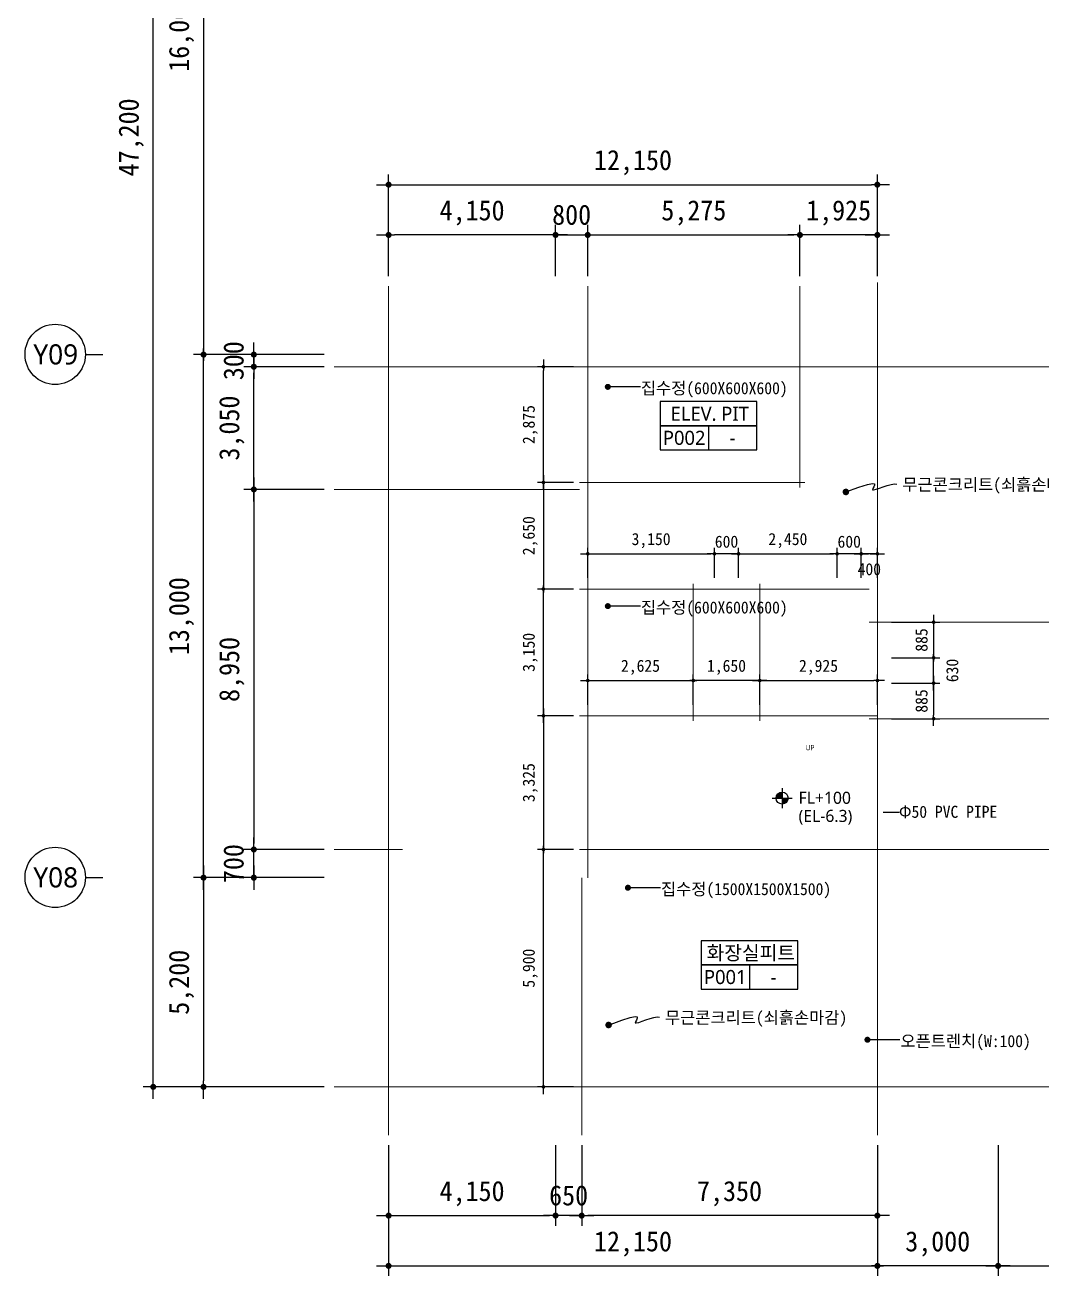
# Model space of a CAD drawing. Header units: inches. Extents: x 3675 to 732988, y -33059 to 70575.
# Drawn here: x 3675 to 28955, y 8388 to 39481 of the extents above; entities that cross this region are included whole.
import ezdxf
from ezdxf.enums import TextEntityAlignment as Align

# ---------------------------------------------------------------- set-up
doc = ezdxf.new("R2010")
doc.units = ezdxf.units.IN
doc.header["$MEASUREMENT"] = 0
doc.linetypes.add('CEN', pattern=[62, 60, -1, 0, -1])
doc.layers.get('0').update_dxf_attribs({"linetype": 'CONTINUOUS'})
for name, color, linetype, lineweight in [('A-AXIS-BUBL', 7, 'CONTINUOUS', 25), ('A-AXIS-LINE', 1, 'CEN', 15), ('A-DIMS', 7, 'CONTINUOUS', 25), ('A-MKXS-LEAD', 7, 'CONTINUOUS', 25), ('A-MKXS-TEXT1', 3, 'CONTINUOUS', 25), ('A-MKXX-NAME', 3, 'CONTINUOUS', 25), ('A-MKXX-SYMB', 7, 'CONTINUOUS', 25), ('A-XXXX-SYMB', 7, 'CONTINUOUS', 25), ('A-XXXX-TXT2', 3, 'CONTINUOUS', 25)]:
    doc.layers.add(name, color=color, linetype=linetype, lineweight=lineweight)
doc.styles.add('HY울릉도L', font='H2GTRE.TTF')
doc.styles.add('돋움', font='')
doc.styles.add('돋움체', font='')
doc.styles.add('맑은고딕', font='malgun.ttf')
doc.styles.get('돋움').set_extended_font_data('DotumChe')
doc.styles.get('돋움체').set_extended_font_data('DotumChe')
doc.dimstyles.new('CDIM', dxfattribs={"dimtxt": 2, "dimasz": 0.6, "dimexe": 1, "dimexo": 1, "dimgap": 1, "dimtad": 1, "dimdec": 0, "dimrnd": 0.5, "dimzin": 0, "dimdsep": 32, "dimlunit": 6, "dimtxsty": 'HY울릉도L', "dimblk1": '_CIDOT', "dimblk2": '_CIDOT', "dimsah": 1, "dimcen": 4.5, "dimclrd": 2, "dimclre": 2, "dimclrt": 7, "dimadec": 0, "dimazin": 0, "dimtfac": 1, "dimtdec": 0, "dimtix": 1, "dimtmove": 2, "dimatfit": 1, "dimldrblk": '_CIDOT', "dimfxl": 1, "dimtolj": 1, "dimtzin": 0, "dimlwd": -1, "dimarcsym": 0})

# ---------------------------------------------------------------- blocks, each defined once
blk = doc.blocks.new('_CIDOT')
at = {"color": 0, "linetype": 'ByBlock'}
blk.add_line((2, 0), (-1, 0), dxfattribs=at)
at = {"color": 0, "linetype": 'ByBlock', "const_width": 0.5}
blk.add_lwpolyline([(-0.25, 0, 1), (0.25, 0, 1)], format="xyb", close=True, dxfattribs=at)
blk = doc.blocks.new('*D31')
at = {"layer": 'A-DIMS', "lineweight": -2, "transparency": 16777216}
for p, q in [((11113, 47288), (7863, 47288)), ((11113, 31288), (7863, 31288))]:
    blk.add_line(p, q, dxfattribs=at)
at = {"layer": 'A-DIMS', "transparency": 16777216}
blk.add_line((8113, 47138), (8113, 31438), dxfattribs=at)
at = {"layer": 'A-DIMS', "transparency": 16777216, "xscale": 150, "yscale": 150, "zscale": 150}
for p, rotation in [((8113, 47288), 90), ((8113, 31288), 270)]:
    blk.add_blockref('_CIDOT', p, dxfattribs=dict(at, rotation=rotation))
at = {"layer": 'A-DIMS', "color": 3, "transparency": 16777216, "insert": (7565, 39288), "char_height": 500, "attachment_point": 5, "rotation": 90, "style": '돋움체'}
blk.add_mtext('\\A1;16,000', dxfattribs=at)
blk = doc.blocks.new('*D33')
at = {"layer": 'A-DIMS', "lineweight": -2, "transparency": 16777216}
for p, q in [((11113, 31288), (7863, 31288)), ((11113, 18288), (7863, 18288))]:
    blk.add_line(p, q, dxfattribs=at)
at = {"layer": 'A-DIMS', "transparency": 16777216}
blk.add_line((8113, 18438), (8113, 31138), dxfattribs=at)
at = {"layer": 'A-DIMS', "transparency": 16777216, "xscale": 150, "yscale": 150, "zscale": 150}
for p, rotation in [((8113, 31288), 90), ((8113, 18288), 270)]:
    blk.add_blockref('_CIDOT', p, dxfattribs=dict(at, rotation=rotation))
at = {"layer": 'A-DIMS', "color": 3, "transparency": 16777216, "insert": (7565, 24788), "char_height": 500, "attachment_point": 5, "rotation": 90, "style": '돋움체'}
blk.add_mtext('\\A1;13,000', dxfattribs=at)
blk = doc.blocks.new('*D54')
at = {"layer": 'A-DIMS', "lineweight": -2, "transparency": 16777216}
for p, q in [((17663, 33238), (17663, 34513)), ((22938, 33238), (22938, 34513))]:
    blk.add_line(p, q, dxfattribs=at)
at = {"layer": 'A-DIMS', "transparency": 16777216}
blk.add_line((17813, 34263), (22788, 34263), dxfattribs=at)
at = {"layer": 'A-DIMS', "transparency": 16777216, "xscale": 150, "yscale": 150, "zscale": 150, "rotation": 180}
blk.add_blockref('_CIDOT', (17663, 34263), dxfattribs=at)
at = {"layer": 'A-DIMS', "transparency": 16777216, "xscale": 150, "yscale": 150, "zscale": 150}
blk.add_blockref('_CIDOT', (22938, 34263), dxfattribs=at)
at = {"layer": 'A-DIMS', "color": 3, "transparency": 16777216, "insert": (20300, 34811), "char_height": 500, "attachment_point": 5, "style": '돋움체'}
blk.add_mtext('\\A1;5,275', dxfattribs=at)
blk = doc.blocks.new('*D55')
at = {"layer": 'A-DIMS', "transparency": 16777216}
for p, q in [((16713, 34263), (16563, 34263)), ((16863, 34263), (17663, 34263)), ((17813, 34263), (17963, 34263))]:
    blk.add_line(p, q, dxfattribs=at)
at = {"layer": 'A-DIMS', "lineweight": -2, "transparency": 16777216}
for p, q in [((16863, 33238), (16863, 34513)), ((17663, 33238), (17663, 34513))]:
    blk.add_line(p, q, dxfattribs=at)
at = {"layer": 'A-DIMS', "transparency": 16777216, "xscale": 150, "yscale": 150, "zscale": 150}
blk.add_blockref('_CIDOT', (16863, 34263), dxfattribs=at)
at = {"layer": 'A-DIMS', "transparency": 16777216, "xscale": 150, "yscale": 150, "zscale": 150, "rotation": 180}
blk.add_blockref('_CIDOT', (17663, 34263), dxfattribs=at)
at = {"layer": 'A-DIMS', "color": 3, "transparency": 16777216, "insert": (17263, 34763), "char_height": 500, "attachment_point": 5, "style": '돋움체'}
blk.add_mtext('\\A1;800', dxfattribs=at)
blk = doc.blocks.new('*D56')
at = {"layer": 'A-DIMS', "transparency": 16777216}
for p, q in [((9363, 19138), (9363, 19288)), ((9363, 18288), (9363, 18988)), ((9363, 18138), (9363, 17988))]:
    blk.add_line(p, q, dxfattribs=at)
at = {"layer": 'A-DIMS', "lineweight": -2, "transparency": 16777216}
for p, q in [((11113, 18988), (9113, 18988)), ((11113, 18288), (9113, 18288))]:
    blk.add_line(p, q, dxfattribs=at)
at = {"layer": 'A-DIMS', "transparency": 16777216, "xscale": 150, "yscale": 150, "zscale": 150}
for p, rotation in [((9363, 18988), 270), ((9363, 18288), 90)]:
    blk.add_blockref('_CIDOT', p, dxfattribs=dict(at, rotation=rotation))
at = {"layer": 'A-DIMS', "color": 3, "transparency": 16777216, "insert": (8862, 18638), "char_height": 500, "attachment_point": 5, "rotation": 90, "style": '돋움체'}
blk.add_mtext('\\A1;700', dxfattribs=at)
blk = doc.blocks.new('*D57')
at = {"layer": 'A-DIMS', "lineweight": -2, "transparency": 16777216}
for p, q in [((12713, 33238), (12713, 34513)), ((16863, 33238), (16863, 34513))]:
    blk.add_line(p, q, dxfattribs=at)
at = {"layer": 'A-DIMS', "transparency": 16777216}
blk.add_line((16713, 34263), (12863, 34263), dxfattribs=at)
at = {"layer": 'A-DIMS', "transparency": 16777216, "xscale": 150, "yscale": 150, "zscale": 150, "rotation": 180}
blk.add_blockref('_CIDOT', (12713, 34263), dxfattribs=at)
at = {"layer": 'A-DIMS', "transparency": 16777216, "xscale": 150, "yscale": 150, "zscale": 150}
blk.add_blockref('_CIDOT', (16863, 34263), dxfattribs=at)
at = {"layer": 'A-DIMS', "color": 3, "transparency": 16777216, "insert": (14788, 34811), "char_height": 500, "attachment_point": 5, "style": '돋움체'}
blk.add_mtext('\\A1;4,150', dxfattribs=at)
blk = doc.blocks.new('*D58')
at = {"layer": 'A-DIMS', "transparency": 16777216}
for p, q in [((22788, 34263), (22638, 34263)), ((24863, 34263), (22938, 34263)), ((25013, 34263), (25163, 34263))]:
    blk.add_line(p, q, dxfattribs=at)
at = {"layer": 'A-DIMS', "lineweight": -2, "transparency": 16777216}
for p, q in [((22938, 33238), (22938, 34513)), ((24863, 33238), (24863, 34513))]:
    blk.add_line(p, q, dxfattribs=at)
at = {"layer": 'A-DIMS', "transparency": 16777216, "xscale": 150, "yscale": 150, "zscale": 150}
blk.add_blockref('_CIDOT', (22938, 34263), dxfattribs=at)
at = {"layer": 'A-DIMS', "transparency": 16777216, "xscale": 150, "yscale": 150, "zscale": 150, "rotation": 180}
blk.add_blockref('_CIDOT', (24863, 34263), dxfattribs=at)
at = {"layer": 'A-DIMS', "color": 3, "transparency": 16777216, "insert": (23900, 34811), "char_height": 500, "attachment_point": 5, "style": '돋움체'}
blk.add_mtext('\\A1;1,925', dxfattribs=at)
blk = doc.blocks.new('*D59')
at = {"layer": 'A-DIMS', "lineweight": -2, "transparency": 16777216}
for p, q in [((11113, 18288), (7863, 18288)), ((11113, 13088), (7863, 13088))]:
    blk.add_line(p, q, dxfattribs=at)
at = {"layer": 'A-DIMS', "transparency": 16777216}
blk.add_line((8113, 18138), (8113, 13238), dxfattribs=at)
at = {"layer": 'A-DIMS', "transparency": 16777216, "xscale": 150, "yscale": 150, "zscale": 150}
for p, rotation in [((8113, 18288), 90), ((8113, 13088), 270)]:
    blk.add_blockref('_CIDOT', p, dxfattribs=dict(at, rotation=rotation))
at = {"layer": 'A-DIMS', "color": 3, "transparency": 16777216, "insert": (7565, 15688), "char_height": 500, "attachment_point": 5, "rotation": 90, "style": '돋움체'}
blk.add_mtext('\\A1;5,200', dxfattribs=at)
blk = doc.blocks.new('*D60')
at = {"layer": 'A-DIMS', "lineweight": -2, "transparency": 16777216}
for p, q in [((11113, 27938), (9113, 27938)), ((11113, 18988), (9113, 18988))]:
    blk.add_line(p, q, dxfattribs=at)
at = {"layer": 'A-DIMS', "transparency": 16777216}
blk.add_line((9363, 27788), (9363, 19138), dxfattribs=at)
at = {"layer": 'A-DIMS', "transparency": 16777216, "xscale": 150, "yscale": 150, "zscale": 150}
for p, rotation in [((9363, 27938), 90), ((9363, 18988), 270)]:
    blk.add_blockref('_CIDOT', p, dxfattribs=dict(at, rotation=rotation))
at = {"layer": 'A-DIMS', "color": 3, "transparency": 16777216, "insert": (8815, 23463), "char_height": 500, "attachment_point": 5, "rotation": 90, "style": '돋움체'}
blk.add_mtext('\\A1;8,950', dxfattribs=at)
blk = doc.blocks.new('*D61')
at = {"layer": 'A-DIMS', "lineweight": -2, "transparency": 16777216}
for p, q in [((11113, 30988), (9113, 30988)), ((11113, 27938), (9113, 27938))]:
    blk.add_line(p, q, dxfattribs=at)
at = {"layer": 'A-DIMS', "transparency": 16777216}
blk.add_line((9363, 28088), (9363, 30838), dxfattribs=at)
at = {"layer": 'A-DIMS', "transparency": 16777216, "xscale": 150, "yscale": 150, "zscale": 150}
for p, rotation in [((9363, 30988), 90), ((9363, 27938), 270)]:
    blk.add_blockref('_CIDOT', p, dxfattribs=dict(at, rotation=rotation))
at = {"layer": 'A-DIMS', "color": 3, "transparency": 16777216, "insert": (8815, 29463), "char_height": 500, "attachment_point": 5, "rotation": 90, "style": '돋움체'}
blk.add_mtext('\\A1;3,050', dxfattribs=at)
blk = doc.blocks.new('*D62')
at = {"layer": 'A-DIMS', "transparency": 16777216}
for p, q in [((9363, 31438), (9363, 31588)), ((9363, 31288), (9363, 30988)), ((9363, 30838), (9363, 30688))]:
    blk.add_line(p, q, dxfattribs=at)
at = {"layer": 'A-DIMS', "lineweight": -2, "transparency": 16777216}
for p, q in [((11113, 31288), (9113, 31288)), ((11113, 30988), (9113, 30988))]:
    blk.add_line(p, q, dxfattribs=at)
at = {"layer": 'A-DIMS', "transparency": 16777216, "xscale": 150, "yscale": 150, "zscale": 150}
for p, rotation in [((9363, 31288), 270), ((9363, 30988), 90)]:
    blk.add_blockref('_CIDOT', p, dxfattribs=dict(at, rotation=rotation))
at = {"layer": 'A-DIMS', "color": 3, "transparency": 16777216, "insert": (8862, 31138), "char_height": 500, "attachment_point": 5, "rotation": 90, "style": '돋움체'}
blk.add_mtext('\\A1;300', dxfattribs=at)
blk = doc.blocks.new('*D69')
at = {"layer": 'A-DIMS', "lineweight": -2, "transparency": 16777216}
for p, q in [((16863, 11638), (16863, 9638)), ((17513, 11638), (17513, 9638))]:
    blk.add_line(p, q, dxfattribs=at)
at = {"layer": 'A-DIMS', "transparency": 16777216}
for p, q in [((16713, 9888), (16563, 9888)), ((17513, 9888), (16863, 9888)), ((17663, 9888), (17813, 9888))]:
    blk.add_line(p, q, dxfattribs=at)
at = {"layer": 'A-DIMS', "transparency": 16777216, "xscale": 150, "yscale": 150, "zscale": 150}
blk.add_blockref('_CIDOT', (16863, 9888), dxfattribs=at)
at = {"layer": 'A-DIMS', "transparency": 16777216, "xscale": 150, "yscale": 150, "zscale": 150, "rotation": 180}
blk.add_blockref('_CIDOT', (17513, 9888), dxfattribs=at)
at = {"layer": 'A-DIMS', "color": 3, "transparency": 16777216, "insert": (17188, 10388), "char_height": 500, "attachment_point": 5, "style": '돋움체'}
blk.add_mtext('\\A1;650', dxfattribs=at)
blk = doc.blocks.new('*D70')
at = {"layer": 'A-DIMS', "lineweight": -2, "transparency": 16777216}
for p, q in [((17513, 11638), (17513, 9638)), ((24863, 11638), (24863, 9638))]:
    blk.add_line(p, q, dxfattribs=at)
at = {"layer": 'A-DIMS', "transparency": 16777216}
blk.add_line((24713, 9888), (17663, 9888), dxfattribs=at)
at = {"layer": 'A-DIMS', "transparency": 16777216, "xscale": 150, "yscale": 150, "zscale": 150, "rotation": 180}
blk.add_blockref('_CIDOT', (17513, 9888), dxfattribs=at)
at = {"layer": 'A-DIMS', "transparency": 16777216, "xscale": 150, "yscale": 150, "zscale": 150}
blk.add_blockref('_CIDOT', (24863, 9888), dxfattribs=at)
at = {"layer": 'A-DIMS', "color": 3, "transparency": 16777216, "insert": (21188, 10435), "char_height": 500, "attachment_point": 5, "style": '돋움체'}
blk.add_mtext('\\A1;7,350', dxfattribs=at)
blk = doc.blocks.new('*D71')
at = {"layer": 'A-DIMS', "lineweight": -2, "transparency": 16777216}
for p, q in [((12713, 11638), (12713, 9638)), ((16863, 11638), (16863, 9638))]:
    blk.add_line(p, q, dxfattribs=at)
at = {"layer": 'A-DIMS', "transparency": 16777216}
blk.add_line((12863, 9888), (16713, 9888), dxfattribs=at)
at = {"layer": 'A-DIMS', "transparency": 16777216, "xscale": 150, "yscale": 150, "zscale": 150, "rotation": 180}
blk.add_blockref('_CIDOT', (12713, 9888), dxfattribs=at)
at = {"layer": 'A-DIMS', "transparency": 16777216, "xscale": 150, "yscale": 150, "zscale": 150}
blk.add_blockref('_CIDOT', (16863, 9888), dxfattribs=at)
at = {"layer": 'A-DIMS', "color": 3, "transparency": 16777216, "insert": (14788, 10435), "char_height": 500, "attachment_point": 5, "style": '돋움체'}
blk.add_mtext('\\A1;4,150', dxfattribs=at)
blk = doc.blocks.new('*D72')
at = {"layer": 'A-DIMS', "lineweight": -2, "transparency": 16777216}
for p, q in [((11113, 60288), (6613, 60288)), ((11113, 13088), (6613, 13088))]:
    blk.add_line(p, q, dxfattribs=at)
at = {"layer": 'A-DIMS', "transparency": 16777216}
blk.add_line((6863, 13238), (6863, 60138), dxfattribs=at)
at = {"layer": 'A-DIMS', "transparency": 16777216, "xscale": 150, "yscale": 150, "zscale": 150}
for p, rotation in [((6863, 60288), 90), ((6863, 13088), 270)]:
    blk.add_blockref('_CIDOT', p, dxfattribs=dict(at, rotation=rotation))
at = {"layer": 'A-DIMS', "color": 3, "transparency": 16777216, "insert": (6315, 36688), "char_height": 500, "attachment_point": 5, "rotation": 90, "style": '돋움체'}
blk.add_mtext('\\A1;47,200', dxfattribs=at)
blk = doc.blocks.new('*D78')
at = {"layer": 'A-DIMS', "lineweight": -2, "transparency": 16777216}
for p, q in [((25213, 23753), (26412, 23753)), ((25213, 23123), (26412, 23123))]:
    blk.add_line(p, q, dxfattribs=at)
at = {"layer": 'A-DIMS', "transparency": 16777216}
blk.add_line((26262, 23213), (26262, 23663), dxfattribs=at)
at = {"layer": 'A-DIMS', "transparency": 16777216, "xscale": 90, "yscale": 90, "zscale": 90}
for p, rotation in [((26262, 23753), 90), ((26262, 23123), 270)]:
    blk.add_blockref('_CIDOT', p, dxfattribs=dict(at, rotation=rotation))
at = {"layer": 'A-DIMS', "color": 3, "transparency": 16777216, "insert": (26727, 23438), "char_height": 300, "attachment_point": 5, "rotation": 90, "style": '돋움체'}
blk.add_mtext('\\A1;630', dxfattribs=at)
blk = doc.blocks.new('*D76')
at = {"layer": 'A-DIMS', "lineweight": -2, "transparency": 16777216}
for p, q in [((25213, 23123), (26412, 23123)), ((25212, 22238), (26412, 22238))]:
    blk.add_line(p, q, dxfattribs=at)
at = {"layer": 'A-DIMS', "transparency": 16777216}
blk.add_line((26262, 23033), (26262, 22328), dxfattribs=at)
at = {"layer": 'A-DIMS', "transparency": 16777216, "xscale": 90, "yscale": 90, "zscale": 90}
for p, rotation in [((26262, 23123), 90), ((26262, 22238), 270)]:
    blk.add_blockref('_CIDOT', p, dxfattribs=dict(at, rotation=rotation))
at = {"layer": 'A-DIMS', "color": 3, "transparency": 16777216, "insert": (25962, 22680), "char_height": 300, "attachment_point": 5, "rotation": 90, "style": '돋움체'}
blk.add_mtext('\\A1;885', dxfattribs=at)
blk = doc.blocks.new('*D77')
at = {"layer": 'A-DIMS', "lineweight": -2, "transparency": 16777216}
for p, q in [((25212, 24638), (26412, 24638)), ((25213, 23753), (26412, 23753))]:
    blk.add_line(p, q, dxfattribs=at)
at = {"layer": 'A-DIMS', "transparency": 16777216}
blk.add_line((26262, 24548), (26262, 23843), dxfattribs=at)
at = {"layer": 'A-DIMS', "transparency": 16777216, "xscale": 90, "yscale": 90, "zscale": 90}
for p, rotation in [((26262, 24638), 90), ((26262, 23753), 270)]:
    blk.add_blockref('_CIDOT', p, dxfattribs=dict(at, rotation=rotation))
at = {"layer": 'A-DIMS', "color": 3, "transparency": 16777216, "insert": (25962, 24195), "char_height": 300, "attachment_point": 5, "rotation": 90, "style": '돋움체'}
blk.add_mtext('\\A1;885', dxfattribs=at)
blk = doc.blocks.new('*D82')
at = {"layer": 'A-DIMS', "lineweight": -2, "transparency": 16777216}
for p, q in [((12713, 33238), (12713, 35763)), ((24863, 33238), (24863, 35763))]:
    blk.add_line(p, q, dxfattribs=at)
at = {"layer": 'A-DIMS', "transparency": 16777216}
blk.add_line((12863, 35513), (24713, 35513), dxfattribs=at)
at = {"layer": 'A-DIMS', "transparency": 16777216, "xscale": 150, "yscale": 150, "zscale": 150, "rotation": 180}
blk.add_blockref('_CIDOT', (12713, 35513), dxfattribs=at)
at = {"layer": 'A-DIMS', "transparency": 16777216, "xscale": 150, "yscale": 150, "zscale": 150}
blk.add_blockref('_CIDOT', (24863, 35513), dxfattribs=at)
at = {"layer": 'A-DIMS', "color": 3, "transparency": 16777216, "insert": (18788, 36061), "char_height": 500, "attachment_point": 5, "style": '돋움체'}
blk.add_mtext('\\A1;12,150', dxfattribs=at)
blk = doc.blocks.new('*D83')
at = {"layer": 'A-DIMS', "lineweight": -2, "transparency": 16777216}
for p, q in [((12713, 11638), (12713, 8388)), ((24863, 11638), (24863, 8388))]:
    blk.add_line(p, q, dxfattribs=at)
at = {"layer": 'A-DIMS', "transparency": 16777216}
blk.add_line((12863, 8638), (24713, 8638), dxfattribs=at)
at = {"layer": 'A-DIMS', "transparency": 16777216, "xscale": 150, "yscale": 150, "zscale": 150, "rotation": 180}
blk.add_blockref('_CIDOT', (12713, 8638), dxfattribs=at)
at = {"layer": 'A-DIMS', "transparency": 16777216, "xscale": 150, "yscale": 150, "zscale": 150}
blk.add_blockref('_CIDOT', (24863, 8638), dxfattribs=at)
at = {"layer": 'A-DIMS', "color": 3, "transparency": 16777216, "insert": (18788, 9185), "char_height": 500, "attachment_point": 5, "style": '돋움체'}
blk.add_mtext('\\A1;12,150', dxfattribs=at)
blk = doc.blocks.new('*D86')
at = {"layer": 'A-DIMS', "lineweight": -2, "transparency": 16777216}
for p, q in [((20813, 25737), (20813, 26488)), ((21413, 25737), (21413, 26488))]:
    blk.add_line(p, q, dxfattribs=at)
at = {"layer": 'A-DIMS', "transparency": 16777216}
for p, q in [((20723, 26338), (20633, 26338)), ((21413, 26338), (20813, 26338)), ((21503, 26338), (21593, 26338))]:
    blk.add_line(p, q, dxfattribs=at)
at = {"layer": 'A-DIMS', "transparency": 16777216, "xscale": 90, "yscale": 90, "zscale": 90}
blk.add_blockref('_CIDOT', (20813, 26338), dxfattribs=at)
at = {"layer": 'A-DIMS', "transparency": 16777216, "xscale": 90, "yscale": 90, "zscale": 90, "rotation": 180}
blk.add_blockref('_CIDOT', (21413, 26338), dxfattribs=at)
at = {"layer": 'A-DIMS', "color": 3, "transparency": 16777216, "insert": (21113, 26638), "char_height": 300, "attachment_point": 5, "style": '돋움체'}
blk.add_mtext('\\A1;600', dxfattribs=at)
blk = doc.blocks.new('*D87')
at = {"layer": 'A-DIMS', "lineweight": -2, "transparency": 16777216}
for p, q in [((21413, 25737), (21413, 26488)), ((23863, 25738), (23863, 26488))]:
    blk.add_line(p, q, dxfattribs=at)
at = {"layer": 'A-DIMS', "transparency": 16777216}
blk.add_line((21503, 26338), (23773, 26338), dxfattribs=at)
at = {"layer": 'A-DIMS', "transparency": 16777216, "xscale": 90, "yscale": 90, "zscale": 90, "rotation": 180}
blk.add_blockref('_CIDOT', (21413, 26338), dxfattribs=at)
at = {"layer": 'A-DIMS', "transparency": 16777216, "xscale": 90, "yscale": 90, "zscale": 90}
blk.add_blockref('_CIDOT', (23863, 26338), dxfattribs=at)
at = {"layer": 'A-DIMS', "color": 3, "transparency": 16777216, "insert": (22638, 26666), "char_height": 300, "attachment_point": 5, "style": '돋움체'}
blk.add_mtext('\\A1;2,450', dxfattribs=at)
blk = doc.blocks.new('*D88')
at = {"layer": 'A-DIMS', "lineweight": -2, "transparency": 16777216}
for p, q in [((17663, 25737), (17663, 26488)), ((20813, 25737), (20813, 26488))]:
    blk.add_line(p, q, dxfattribs=at)
at = {"layer": 'A-DIMS', "transparency": 16777216}
blk.add_line((17753, 26338), (20723, 26338), dxfattribs=at)
at = {"layer": 'A-DIMS', "transparency": 16777216, "xscale": 90, "yscale": 90, "zscale": 90, "rotation": 180}
blk.add_blockref('_CIDOT', (17663, 26338), dxfattribs=at)
at = {"layer": 'A-DIMS', "transparency": 16777216, "xscale": 90, "yscale": 90, "zscale": 90}
blk.add_blockref('_CIDOT', (20813, 26338), dxfattribs=at)
at = {"layer": 'A-DIMS', "color": 3, "transparency": 16777216, "insert": (19238, 26666), "char_height": 300, "attachment_point": 5, "style": '돋움체'}
blk.add_mtext('\\A1;3,150', dxfattribs=at)
blk = doc.blocks.new('*D89')
at = {"layer": 'A-DIMS', "lineweight": -2, "transparency": 16777216}
for p, q in [((23863, 25738), (23863, 26488)), ((24463, 25738), (24463, 26488))]:
    blk.add_line(p, q, dxfattribs=at)
at = {"layer": 'A-DIMS', "transparency": 16777216}
for p, q in [((23773, 26338), (23683, 26338)), ((24463, 26338), (23863, 26338)), ((24553, 26338), (24643, 26338))]:
    blk.add_line(p, q, dxfattribs=at)
at = {"layer": 'A-DIMS', "transparency": 16777216, "xscale": 90, "yscale": 90, "zscale": 90}
blk.add_blockref('_CIDOT', (23863, 26338), dxfattribs=at)
at = {"layer": 'A-DIMS', "transparency": 16777216, "xscale": 90, "yscale": 90, "zscale": 90, "rotation": 180}
blk.add_blockref('_CIDOT', (24463, 26338), dxfattribs=at)
at = {"layer": 'A-DIMS', "color": 3, "transparency": 16777216, "insert": (24163, 26638), "char_height": 300, "attachment_point": 5, "style": '돋움체'}
blk.add_mtext('\\A1;600', dxfattribs=at)
blk = doc.blocks.new('*D90')
at = {"layer": 'A-DIMS', "lineweight": -2, "transparency": 16777216}
for p, q in [((24463, 25738), (24463, 26488)), ((24863, 25738), (24863, 26488))]:
    blk.add_line(p, q, dxfattribs=at)
at = {"layer": 'A-DIMS', "transparency": 16777216}
for p, q in [((24373, 26338), (24283, 26338)), ((24863, 26338), (24463, 26338)), ((24953, 26338), (25043, 26338))]:
    blk.add_line(p, q, dxfattribs=at)
at = {"layer": 'A-DIMS', "transparency": 16777216, "xscale": 90, "yscale": 90, "zscale": 90}
blk.add_blockref('_CIDOT', (24463, 26338), dxfattribs=at)
at = {"layer": 'A-DIMS', "transparency": 16777216, "xscale": 90, "yscale": 90, "zscale": 90, "rotation": 180}
blk.add_blockref('_CIDOT', (24863, 26338), dxfattribs=at)
at = {"layer": 'A-DIMS', "color": 3, "transparency": 16777216, "insert": (24663, 25953), "char_height": 300, "attachment_point": 5, "style": '돋움체'}
blk.add_mtext('\\A1;400', dxfattribs=at)
blk = doc.blocks.new('*D162')
at = {"layer": 'A-DIMS', "lineweight": -2, "transparency": 16777216}
for p, q in [((24863, 11638), (24863, 8388)), ((27863, 11638), (27863, 8388))]:
    blk.add_line(p, q, dxfattribs=at)
at = {"layer": 'A-DIMS', "transparency": 16777216}
blk.add_line((27713, 8638), (25013, 8638), dxfattribs=at)
at = {"layer": 'A-DIMS', "transparency": 16777216, "xscale": 150, "yscale": 150, "zscale": 150, "rotation": 180}
blk.add_blockref('_CIDOT', (24863, 8638), dxfattribs=at)
at = {"layer": 'A-DIMS', "transparency": 16777216, "xscale": 150, "yscale": 150, "zscale": 150}
blk.add_blockref('_CIDOT', (27863, 8638), dxfattribs=at)
at = {"layer": 'A-DIMS', "color": 3, "transparency": 16777216, "insert": (26363, 9185), "char_height": 500, "attachment_point": 5, "style": '돋움체'}
blk.add_mtext('\\A1;3,000', dxfattribs=at)
blk = doc.blocks.new('*D163')
at = {"layer": 'A-DIMS', "lineweight": -2, "transparency": 16777216}
for p, q in [((27863, 11638), (27863, 8388)), ((38863, 11638), (38863, 8388))]:
    blk.add_line(p, q, dxfattribs=at)
at = {"layer": 'A-DIMS', "transparency": 16777216}
blk.add_line((28013, 8638), (38713, 8638), dxfattribs=at)
at = {"layer": 'A-DIMS', "transparency": 16777216, "xscale": 150, "yscale": 150, "zscale": 150, "rotation": 180}
blk.add_blockref('_CIDOT', (27863, 8638), dxfattribs=at)
at = {"layer": 'A-DIMS', "transparency": 16777216, "xscale": 150, "yscale": 150, "zscale": 150}
blk.add_blockref('_CIDOT', (38863, 8638), dxfattribs=at)
at = {"layer": 'A-DIMS', "color": 3, "transparency": 16777216, "insert": (33363, 9185), "char_height": 500, "attachment_point": 5, "style": '돋움체'}
blk.add_mtext('\\A1;11,000', dxfattribs=at)
blk = doc.blocks.new('*D542')
at = {"layer": 'A-DIMS', "lineweight": -2, "transparency": 16777216}
for p, q in [((20288, 22587), (20288, 23338)), ((21938, 22587), (21938, 23338))]:
    blk.add_line(p, q, dxfattribs=at)
at = {"layer": 'A-DIMS', "transparency": 16777216}
blk.add_line((21848, 23188), (20378, 23188), dxfattribs=at)
at = {"layer": 'A-DIMS', "transparency": 16777216, "xscale": 90, "yscale": 90, "zscale": 90, "rotation": 180}
blk.add_blockref('_CIDOT', (20288, 23188), dxfattribs=at)
at = {"layer": 'A-DIMS', "transparency": 16777216, "xscale": 90, "yscale": 90, "zscale": 90}
blk.add_blockref('_CIDOT', (21938, 23188), dxfattribs=at)
at = {"layer": 'A-DIMS', "color": 3, "transparency": 16777216, "insert": (21113, 23516), "char_height": 300, "attachment_point": 5, "style": '돋움체'}
blk.add_mtext('\\A1;1,650', dxfattribs=at)
blk = doc.blocks.new('*D543')
at = {"layer": 'A-DIMS', "lineweight": -2, "transparency": 16777216}
for p, q in [((21938, 22587), (21938, 23338)), ((24863, 22588), (24863, 23338))]:
    blk.add_line(p, q, dxfattribs=at)
at = {"layer": 'A-DIMS', "transparency": 16777216}
blk.add_line((22028, 23188), (24773, 23188), dxfattribs=at)
at = {"layer": 'A-DIMS', "transparency": 16777216, "xscale": 90, "yscale": 90, "zscale": 90, "rotation": 180}
blk.add_blockref('_CIDOT', (21938, 23188), dxfattribs=at)
at = {"layer": 'A-DIMS', "transparency": 16777216, "xscale": 90, "yscale": 90, "zscale": 90}
blk.add_blockref('_CIDOT', (24863, 23188), dxfattribs=at)
at = {"layer": 'A-DIMS', "color": 3, "transparency": 16777216, "insert": (23400, 23516), "char_height": 300, "attachment_point": 5, "style": '돋움체'}
blk.add_mtext('\\A1;2,925', dxfattribs=at)
blk = doc.blocks.new('*D544')
at = {"layer": 'A-DIMS', "lineweight": -2, "transparency": 16777216}
for p, q in [((17663, 22587), (17663, 23338)), ((20288, 22587), (20288, 23338))]:
    blk.add_line(p, q, dxfattribs=at)
at = {"layer": 'A-DIMS', "transparency": 16777216}
blk.add_line((17753, 23188), (20198, 23188), dxfattribs=at)
at = {"layer": 'A-DIMS', "transparency": 16777216, "xscale": 90, "yscale": 90, "zscale": 90, "rotation": 180}
blk.add_blockref('_CIDOT', (17663, 23188), dxfattribs=at)
at = {"layer": 'A-DIMS', "transparency": 16777216, "xscale": 90, "yscale": 90, "zscale": 90}
blk.add_blockref('_CIDOT', (20288, 23188), dxfattribs=at)
at = {"layer": 'A-DIMS', "color": 3, "transparency": 16777216, "insert": (18975, 23516), "char_height": 300, "attachment_point": 5, "style": '돋움체'}
blk.add_mtext('\\A1;2,625', dxfattribs=at)
blk = doc.blocks.new('*D545')
at = {"layer": 'A-DIMS', "lineweight": -2, "transparency": 16777216}
for p, q in [((17313, 25463), (16412, 25463)), ((17313, 22313), (16412, 22313))]:
    blk.add_line(p, q, dxfattribs=at)
at = {"layer": 'A-DIMS', "transparency": 16777216}
blk.add_line((16562, 22403), (16562, 25373), dxfattribs=at)
at = {"layer": 'A-DIMS', "transparency": 16777216, "xscale": 90, "yscale": 90, "zscale": 90}
for p, rotation in [((16562, 25463), 90), ((16562, 22313), 270)]:
    blk.add_blockref('_CIDOT', p, dxfattribs=dict(at, rotation=rotation))
at = {"layer": 'A-DIMS', "color": 3, "transparency": 16777216, "insert": (16234, 23888), "char_height": 300, "attachment_point": 5, "rotation": 90, "style": '돋움체'}
blk.add_mtext('\\A1;3,150', dxfattribs=at)
blk = doc.blocks.new('*D546')
at = {"layer": 'A-DIMS', "lineweight": -2, "transparency": 16777216}
for p, q in [((17313, 28113), (16412, 28113)), ((17313, 25463), (16412, 25463))]:
    blk.add_line(p, q, dxfattribs=at)
at = {"layer": 'A-DIMS', "transparency": 16777216}
blk.add_line((16562, 28023), (16562, 25553), dxfattribs=at)
at = {"layer": 'A-DIMS', "transparency": 16777216, "xscale": 90, "yscale": 90, "zscale": 90}
for p, rotation in [((16562, 28113), 90), ((16562, 25463), 270)]:
    blk.add_blockref('_CIDOT', p, dxfattribs=dict(at, rotation=rotation))
at = {"layer": 'A-DIMS', "color": 3, "transparency": 16777216, "insert": (16234, 26788), "char_height": 300, "attachment_point": 5, "rotation": 90, "style": '돋움체'}
blk.add_mtext('\\A1;2,650', dxfattribs=at)
blk = doc.blocks.new('*D547')
at = {"layer": 'A-DIMS', "lineweight": -2, "transparency": 16777216}
for p, q in [((17313, 22313), (16412, 22313)), ((17313, 18988), (16412, 18988))]:
    blk.add_line(p, q, dxfattribs=at)
at = {"layer": 'A-DIMS', "transparency": 16777216}
blk.add_line((16562, 22223), (16562, 19078), dxfattribs=at)
at = {"layer": 'A-DIMS', "transparency": 16777216, "xscale": 90, "yscale": 90, "zscale": 90}
for p, rotation in [((16562, 22313), 90), ((16562, 18988), 270)]:
    blk.add_blockref('_CIDOT', p, dxfattribs=dict(at, rotation=rotation))
at = {"layer": 'A-DIMS', "color": 3, "transparency": 16777216, "insert": (16234, 20650), "char_height": 300, "attachment_point": 5, "rotation": 90, "style": '돋움체'}
blk.add_mtext('\\A1;3,325', dxfattribs=at)
blk = doc.blocks.new('*D548')
at = {"layer": 'A-DIMS', "lineweight": -2, "transparency": 16777216}
for p, q in [((17313, 30988), (16412, 30988)), ((17313, 28113), (16412, 28113))]:
    blk.add_line(p, q, dxfattribs=at)
at = {"layer": 'A-DIMS', "transparency": 16777216}
blk.add_line((16562, 28203), (16562, 30898), dxfattribs=at)
at = {"layer": 'A-DIMS', "transparency": 16777216, "xscale": 90, "yscale": 90, "zscale": 90}
for p, rotation in [((16562, 30988), 90), ((16562, 28113), 270)]:
    blk.add_blockref('_CIDOT', p, dxfattribs=dict(at, rotation=rotation))
at = {"layer": 'A-DIMS', "color": 3, "transparency": 16777216, "insert": (16234, 29550), "char_height": 300, "attachment_point": 5, "rotation": 90, "style": '돋움체'}
blk.add_mtext('\\A1;2,875', dxfattribs=at)
blk = doc.blocks.new('*D549')
at = {"layer": 'A-DIMS', "lineweight": -2, "transparency": 16777216}
for p, q in [((17313, 18988), (16412, 18988)), ((17313, 13088), (16412, 13088))]:
    blk.add_line(p, q, dxfattribs=at)
at = {"layer": 'A-DIMS', "transparency": 16777216}
blk.add_line((16562, 13178), (16562, 18898), dxfattribs=at)
at = {"layer": 'A-DIMS', "transparency": 16777216, "xscale": 90, "yscale": 90, "zscale": 90}
for p, rotation in [((16562, 18988), 90), ((16562, 13088), 270)]:
    blk.add_blockref('_CIDOT', p, dxfattribs=dict(at, rotation=rotation))
at = {"layer": 'A-DIMS', "color": 3, "transparency": 16777216, "insert": (16234, 16038), "char_height": 300, "attachment_point": 5, "rotation": 90, "style": '돋움체'}
blk.add_mtext('\\A1;5,900', dxfattribs=at)

msp = doc.modelspace()

# ---------------------------------------------------------------- hatches: boundary and pattern name
at = {"layer": 'A-XXXX-SYMB'}
h = msp.add_hatch(color=256, dxfattribs=at)
h.paths.add_polyline_path([(22494.3, 20416.3, 0.4142136), (22344.3, 20266.3), (22494.3, 20266.3)])
h.paths.add_polyline_path([(22644.3, 20266.3), (22494.3, 20266.3), (22494.3, 20116.3, 0.4142136)])

# ---------------------------------------------------------------- linework, layer by layer
for p, q in [((18970.8, 30487.5), (18162.5, 30487.5)), ((18970.8, 25037.5), (18162.5, 25037.5)), ((19470.8, 18037.5), (18662.5, 18037.5)), ((25424.7, 14259.1), (24616.4, 14259.1))]:
    msp.add_line(p, q)
at = {"layer": 'A-AXIS-BUBL', "ltscale": 0.2}
for p, q in [((5612.5, 31287.5), (5175, 31287.5)), ((5612.5, 18287.5), (5175, 18287.5))]:
    msp.add_line(p, q, dxfattribs=at)
for centre in [(4425, 31294.9), (4425, 18294.9)]:
    msp.add_circle(centre, 750, dxfattribs=at)
at = {"layer": 'A-AXIS-LINE'}
for p, q in [((12712.5, 11887.5), (12712.5, 32987.5)), ((17662.5, 18287.5), (17662.5, 32987.5)), ((22937.5, 27987.5), (22937.5, 32987.5)), ((24862.5, 11887.5), (24862.5, 33079.8)), ((11362.5, 30987.5), (34862.5, 30987.5)), ((17462.5, 28112.5), (23062.5, 28112.5)), ((11362.5, 27937.5), (17462.5, 27937.5)), ((20287.5, 22187.5), (20287.5, 25587.5)), ((21937.5, 22187.5), (21937.5, 25587.5)), ((17462.5, 25462.5), (24662.5, 25462.5)), ((24662.5, 24637.5), (72812.5, 24637.5)), ((17462.5, 22312.4), (24862.5, 22312.4)), ((24662.5, 22237.5), (72812.5, 22237.5)), ((11362.5, 18987.5), (13062.5, 18987.5)), ((17462.5, 18987.5), (34862.5, 18987.5)), ((17512.5, 11887.5), (17512.5, 18287.5)), ((11362.5, 13087.5), (34862.5, 13087.5))]:
    msp.add_line(p, q, dxfattribs=at)
at = {"layer": 'A-MKXS-LEAD'}
msp.add_line((25010.5, 19913.4), (25410.5, 19913.4), dxfattribs=at)
for points, const_width in [([(18162.5, 30525, -1), (18162.5, 30450, -1)], 75), ([(24038.9, 27879.3, 1), (24121.8, 27871, 1)], 80), ([(18162.5, 25075, -1), (18162.5, 25000, -1)], 75), ([(18662.5, 18075, -1), (18662.5, 18000, -1)], 75), ([(18139.9, 14629.9, 1), (18222.8, 14621.6, 1)], 80), ([(24616.4, 14296.6, -1), (24616.4, 14221.6, -1)], 75)]:
    msp.add_lwpolyline(points, format="xyb", close=True, dxfattribs=dict(at, const_width=const_width))
for points in [[(24080.3, 27875.2), (24406.2, 27998), (24618.5, 28064.3), (24739.3, 28085.8), (24790.6, 28074.2), (24794.5, 28041.2), (24772.8, 27998.5), (24747.7, 27957.9), (24741.2, 27931), (24770.1, 27926.6), (24830.5, 27941.2), (24913.4, 27968.6), (25009.7, 28002.3), (25110.4, 28035.9), (25206.4, 28063.1), (25288.7, 28077.5), (25348.3, 28072.7)], [(18181.4, 14625.7), (18507.2, 14748.6), (18719.5, 14814.9), (18840.3, 14836.4), (18891.6, 14824.8), (18895.5, 14791.8), (18873.8, 14749.1), (18848.8, 14708.4), (18842.2, 14681.5), (18871.1, 14677.1), (18931.5, 14691.8), (19014.4, 14719.1), (19110.7, 14752.8), (19211.4, 14786.5), (19307.4, 14813.7), (19389.7, 14828.1), (19449.3, 14823.3)]]:
    msp.add_lwpolyline(points, dxfattribs=at)
msp.add_lwpolyline([(24562.5, 19137.5, 0, 100, 0), (24712.5, 19397.3, 0, 0, 0), (25010.5, 19913.4, 0, 0, 0)], format="xyseb", dxfattribs=at)
at = {"layer": 'A-MKXX-SYMB'}
for p, q in [((20664.2, 29520.6), (20664.2, 28920.6)), ((21685.6, 16118.2), (21685.6, 15518.2))]:
    msp.add_line(p, q, dxfattribs=at)
for points in [[(19464.2, 29520.6), (21864.2, 29520.6), (21864.2, 30120.6), (19464.2, 30120.6)], [(19464.2, 28920.6), (21864.2, 28920.6), (21864.2, 29520.6), (19464.2, 29520.6)], [(20485.6, 16118.2), (22885.6, 16118.2), (22885.6, 16718.2), (20485.6, 16718.2)], [(20485.6, 15518.2), (22885.6, 15518.2), (22885.6, 16118.2), (20485.6, 16118.2)]]:
    msp.add_lwpolyline(points, close=True, dxfattribs=at)
at = {"layer": 'A-XXXX-SYMB'}
for p, q in [((22244.3, 20266.3), (22744.3, 20266.3)), ((22494.3, 20516.3), (22494.3, 20016.3))]:
    msp.add_line(p, q, dxfattribs=at)
msp.add_circle((22494.3, 20266.3), 150, dxfattribs=at)

# ---------------------------------------------------------------- texts
at = {"layer": 'A-MKXS-TEXT1', "style": '돋움체'}
for s, p in [('집수정(600X600X600)', (18983.6, 30454.2)), ('무근콘크리트(쇠흙손마감)', (25482.7, 28059.7)), ('집수정(600X600X600)', (18983.6, 25004.2)), ('집수정(1500X1500X1500)', (19483.6, 18004.2)), ('무근콘크리트(쇠흙손마감)', (19583.8, 14810.3)), ('오픈트렌치(W:100)', (25437.5, 14225.8))]:
    msp.add_text(s, height=300, dxfattribs=at).set_placement(p, align=Align.MIDDLE_LEFT)
at = {"layer": 'A-MKXS-TEXT1', "style": '맑은고딕'}
msp.add_text('UP', height=125, dxfattribs=at).set_placement((23189.6, 21519, 0), align=Align.MIDDLE_CENTER)
at = {"layer": 'A-MKXX-NAME', "style": '맑은고딕'}
for s, p in [('ELEV. PIT', (20695.4, 29820.6)), ('P002', (20060.4, 29220.6)), ('-', (21260.4, 29220.6)), ('화장실피트', (21716.7, 16418.2)), ('P001', (21081.8, 15818.2)), ('-', (22281.8, 15818.2))]:
    msp.add_text(s, height=350, dxfattribs=at).set_placement(p, align=Align.MIDDLE_CENTER)
at = {"layer": 'A-XXXX-TXT2', "ltscale": 0.2, "style": '맑은고딕'}
for s, p in [('Y09', (4438.9, 31295.2)), ('Y08', (4438.9, 18295.2))]:
    msp.add_text(s, height=500, dxfattribs=at).set_placement(p, align=Align.MIDDLE_CENTER)
at = {"layer": 'A-XXXX-TXT2'}
for s, style, p in [('FL+100', '맑은고딕', (22904.7, 20273.2)), ('(EL-6.3)', '맑은고딕', (22904.7, 19823.2)), ('Φ50 PVC PIPE ', '돋움', (25399.8, 19925.5))]:
    msp.add_text(s, height=300, dxfattribs=dict(at, style=style)).set_placement(p, align=Align.MIDDLE_LEFT)

# ---------------------------------------------------------------- dimensions: what is measured, and where the dimension line sits
at = {"layer": 'A-DIMS'}
for base, p1, p2, angle, override, picture, middle in [((6862.5, 60287.5), (11362.5, 13087.5), (11362.5, 60287.5), 90, {"dimscale": 250, "dimtxsty": '돋움체', "dimclrd": 256, "dimclre": 256, "dimclrt": 3}, '*D72', (6314.9, 36687.5)), ((8112.5, 31287.5), (11362.5, 47287.5), (11362.5, 31287.5), 270, {"dimscale": 250, "dimtxsty": '돋움체', "dimclrd": 256, "dimclre": 256, "dimclrt": 3}, '*D31', (7564.9, 39287.5)), ((12712.5, 34262.9), (16862.5, 32987.5), (12712.5, 32987.5), 180, {"dimscale": 250, "dimtxsty": '돋움체', "dimclrd": 256, "dimclre": 256, "dimclrt": 3}, '*D57', (14787.5, 34810.5)), ((22937.5, 34262.9), (24862.5, 32987.5), (22937.5, 32987.5), 180, {"dimscale": 250, "dimtxsty": '돋움체', "dimclrd": 256, "dimclre": 256, "dimclrt": 3}, '*D58', (23900, 34810.5)), ((8112.5, 31287.5), (11362.5, 18287.5), (11362.5, 31287.5), 90, {"dimscale": 250, "dimtxsty": '돋움체', "dimclrd": 256, "dimclre": 256, "dimclrt": 3}, '*D33', (7564.9, 24787.5)), ((9362.5, 30987.5), (11362.5, 31287.5), (11362.5, 30987.5), 270, {"dimscale": 250, "dimtxsty": '돋움체', "dimclrd": 256, "dimclre": 256, "dimclrt": 3}, '*D62', (8862.2, 31137.5)), ((9362.5, 30987.5), (11362.5, 27937.5), (11362.5, 30987.5), 90, {"dimscale": 250, "dimtxsty": '돋움체', "dimclrd": 256, "dimclre": 256, "dimclrt": 3}, '*D61', (8814.9, 29462.5)), ((16562.5, 30987.5), (17462.5, 28112.5), (17462.5, 30987.5), 90, {"dimscale": 150, "dimtxsty": '돋움체', "dimclrd": 256, "dimclre": 256, "dimclrt": 3}, '*D548', (16233.9, 29550)), ((9362.5, 18987.5), (11362.5, 27937.5), (11362.5, 18987.5), 270, {"dimscale": 250, "dimtxsty": '돋움체', "dimclrd": 256, "dimclre": 256, "dimclrt": 3}, '*D60', (8814.9, 23462.5)), ((16562.5, 25462.5), (17462.5, 28112.5), (17462.5, 25462.5), 270, {"dimscale": 150, "dimtxsty": '돋움체', "dimclrd": 256, "dimclre": 256, "dimclrt": 3}, '*D546', (16233.9, 26787.5)), ((20812.5, 26337.5), (21412.5, 25587.5), (20812.5, 25587.5), 180, {"dimscale": 150, "dimtxsty": '돋움체', "dimclrd": 256, "dimclre": 256, "dimclrt": 3}, '*D86', (21112.5, 26637.7)), ((23862.5, 26337.5), (24462.5, 25587.5), (23862.5, 25587.5), 180, {"dimscale": 150, "dimtxsty": '돋움체', "dimclrd": 256, "dimclre": 256, "dimclrt": 3}, '*D89', (24162.5, 26637.7)), ((16562.5, 25462.5), (17462.5, 22312.5), (17462.5, 25462.5), 90, {"dimscale": 150, "dimtxsty": '돋움체', "dimclrd": 256, "dimclre": 256, "dimclrt": 3}, '*D545', (16233.9, 23887.5)), ((26262.5, 23752.5), (25062.5, 24637.5), (25062.5, 23752.5), 270, {"dimscale": 150, "dimtxsty": '돋움체', "dimclrd": 256, "dimclre": 256, "dimclrt": 3}, '*D77', (25962.3, 24195)), ((20287.5, 23187.5), (21937.5, 22437.5), (20287.5, 22437.5), 180, {"dimscale": 150, "dimtxsty": '돋움체', "dimclrd": 256, "dimclre": 256, "dimclrt": 3}, '*D542', (21112.5, 23516.1)), ((26262.5, 22237.5), (25062.5, 23122.5), (25062.5, 22237.5), 270, {"dimscale": 150, "dimtxsty": '돋움체', "dimclrd": 256, "dimclre": 256, "dimclrt": 3}, '*D76', (25962.3, 22680)), ((16562.5, 18987.5), (17462.5, 22312.5), (17462.5, 18987.5), 270, {"dimscale": 150, "dimtxsty": '돋움체', "dimclrd": 256, "dimclre": 256, "dimclrt": 3}, '*D547', (16233.9, 20650)), ((9362.5, 18987.5), (11362.5, 18287.5), (11362.5, 18987.5), 90, {"dimscale": 250, "dimtxsty": '돋움체', "dimclrd": 256, "dimclre": 256, "dimclrt": 3}, '*D56', (8862.2, 18637.5)), ((16562.5, 18987.5), (17462.5, 13087.5), (17462.5, 18987.5), 90, {"dimscale": 150, "dimtxsty": '돋움체', "dimclrd": 256, "dimclre": 256, "dimclrt": 3}, '*D549', (16233.9, 16037.5)), ((8112.5, 13087.5), (11362.5, 18287.5), (11362.5, 13087.5), 270, {"dimscale": 250, "dimtxsty": '돋움체', "dimclrd": 256, "dimclre": 256, "dimclrt": 3}, '*D59', (7564.9, 15687.5)), ((16862.5, 9887.5), (17512.5, 11887.5), (16862.5, 11887.5), 180, {"dimscale": 250, "dimtxsty": '돋움체', "dimclrd": 256, "dimclre": 256, "dimclrt": 3}, '*D69', (17187.5, 10387.8)), ((17512.5, 9887.5), (24862.5, 11887.5), (17512.5, 11887.5), 180, {"dimscale": 250, "dimtxsty": '돋움체', "dimclrd": 256, "dimclre": 256, "dimclrt": 3}, '*D70', (21187.5, 10435.1)), ((24862.5, 8637.5), (27862.5, 11887.5), (24862.5, 11887.5), 180, {"dimscale": 250, "dimtxsty": '돋움체', "dimclrd": 256, "dimclre": 256, "dimclrt": 3}, '*D162', (26362.5, 9185.1))]:
    dim = msp.add_linear_dim(base=base, p1=p1, p2=p2, angle=angle, dimstyle='CDIM', override=override, dxfattribs=at)
    dim.commit()
    dim.dimension.update_dxf_attribs({"geometry": picture, "text_midpoint": middle})
for base, p1, p2, override, picture, middle in [((24862.5, 35512.9), (12712.5, 32987.5), (24862.5, 32987.5), {"dimscale": 250, "dimtxsty": '돋움체', "dimclrd": 256, "dimclre": 256, "dimclrt": 3}, '*D82', (18787.5, 36060.5)), ((22937.5, 34262.9), (17662.5, 32987.5), (22937.5, 32987.5), {"dimscale": 250, "dimtxsty": '돋움체', "dimclrd": 256, "dimclre": 256, "dimclrt": 3}, '*D54', (20300, 34810.5)), ((17662.5, 34262.9), (16862.5, 32987.5), (17662.5, 32987.5), {"dimscale": 250, "dimtxsty": '돋움체', "dimclrd": 256, "dimclre": 256, "dimclrt": 3}, '*D55', (17262.5, 34763.3)), ((20812.5, 26337.5), (17662.5, 25587.5), (20812.5, 25587.5), {"dimscale": 150, "dimtxsty": '돋움체', "dimclrd": 256, "dimclre": 256, "dimclrt": 3}, '*D88', (19237.5, 26666.1)), ((23862.5, 26337.5), (21412.5, 25587.5), (23862.5, 25587.5), {"dimscale": 150, "dimtxsty": '돋움체', "dimclrd": 256, "dimclre": 256, "dimclrt": 3}, '*D87', (22637.5, 26666.1)), ((20287.5, 23187.5), (17662.5, 22437.5), (20287.5, 22437.5), {"dimscale": 150, "dimtxsty": '돋움체', "dimclrd": 256, "dimclre": 256, "dimclrt": 3}, '*D544', (18975, 23516.1)), ((24862.5, 23187.5), (21937.5, 22437.5), (24862.5, 22437.5), {"dimscale": 150, "dimtxsty": '돋움체', "dimclrd": 256, "dimclre": 256, "dimclrt": 3}, '*D543', (23400, 23516.1)), ((16862.5, 9887.5), (12712.5, 11887.5), (16862.5, 11887.5), {"dimscale": 250, "dimtxsty": '돋움체', "dimclrd": 256, "dimclre": 256, "dimclrt": 3}, '*D71', (14787.5, 10435.1)), ((24862.5, 8637.5), (12712.5, 11887.5), (24862.5, 11887.5), {"dimscale": 250, "dimtxsty": '돋움체', "dimclrd": 256, "dimclre": 256, "dimclrt": 3}, '*D83', (18787.5, 9185.1)), ((38862.5, 8637.5), (27862.5, 11887.5), (38862.5, 11887.5), {"dimscale": 250, "dimtxsty": '돋움체', "dimclrd": 256, "dimclre": 256, "dimclrt": 3}, '*D163', (33362.5, 9185.1))]:
    dim = msp.add_linear_dim(base=base, p1=p1, p2=p2, dimstyle='CDIM', override=override, dxfattribs=at)
    dim.commit()
    dim.dimension.update_dxf_attribs({"geometry": picture, "text_midpoint": middle})
for base, p1, p2, angle, picture, middle in [((24462.5, 26337.5), (24862.5, 25587.5), (24462.5, 25587.5), 180, '*D90', (24662.5, 25953.3)), ((26262.5, 23752.5), (25062.5, 23122.5), (25062.5, 23752.5), 90, '*D78', (26726.8, 23437.5))]:
    dim = msp.add_linear_dim(base=base, p1=p1, p2=p2, angle=angle, dimstyle='CDIM', override={"dimscale": 150, "dimtxsty": '돋움체', "dimclrd": 256, "dimclre": 256, "dimclrt": 3}, dxfattribs=at)
    dim.commit()
    dim.dimension.update_dxf_attribs({"geometry": picture, "text_midpoint": middle, "dimtype": 160})

doc.saveas('drawing.dxf')
